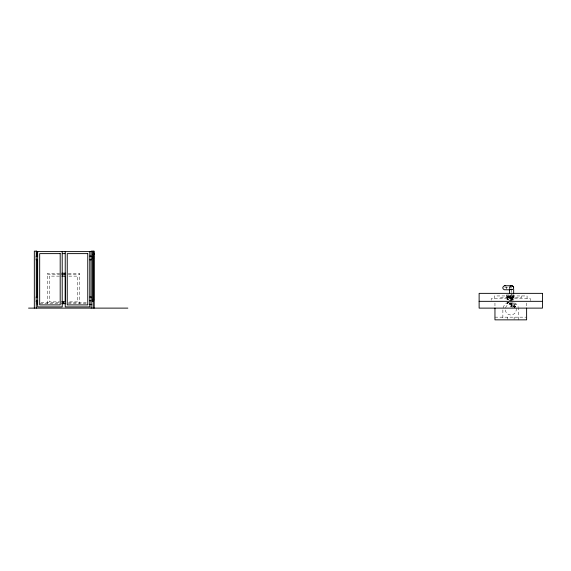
<?xml version="1.0" encoding="UTF-8"?>
<svg xmlns="http://www.w3.org/2000/svg" width="571" height="571" viewBox="0 0 571 571"><rect width="100%" height="100%" fill="white"/><g stroke="black" fill="none" stroke-linecap="round" stroke-linejoin="round"><path stroke-width="0.43" stroke-dasharray="2.85 2.14" d="M514.978 306.706L514.542 307.541L515.606 306.548L513.579 305.406L511.68 303.087L507.648 302.651L506.969 303.308L507.733 302.701L507.091 303.365L508.004 302.758L507.426 303.415L508.433 302.816L507.954 303.472L511.202 303.693L513.272 306.249L515.606 306.548L514.671 307.462L515.449 306.627L513.272 306.855L511.031 303.579L509.639 304.236L509.468 303.579L508.989 304.186L508.654 303.529M506.234 289.212L506.762 288.291L506.563 286.742M513.022 296.734L513.579 296.128L507.733 296.128L506.969 296.734C508.611 298.754 512.059 296.684 513.693 298.704C512.059 300.032 508.611 300.403 506.969 299.361C508.611 297.341 512.059 299.411 513.693 297.391C512.059 296.349 508.611 296.72 506.969 298.048C509.839 299.796 520.367 299.475 507.954 300.51M507.648 302.651L507.091 303.251L508.433 302.487L508.989 303.743L509.468 303.037L512.016 302.866L514.235 304.95L515.606 304.721L513.543 302.537M515.606 306.548L514.542 307.391L515.449 306.477L514.171 307.312L514.978 306.399L512.808 307.162L513.272 306.249L511.902 307.084L511.202 303.693L510.938 307.005L510.331 302.98L509.639 303.693L509.468 303.037L508.654 303.087M513.693 300.018L506.969 299.361L513.693 298.704L506.969 298.048L513.693 297.391L506.969 296.734L509.161 296.078L509.161 297.327M508.219 302.302L506.827 302.88A7.915 7.915 0 0 0 502.873 309.732L502.873 319.182M506.969 296.734L509.161 296.078M507.091 296.677L513.579 296.128M511.623 289.811L512.651 289.533A2.048 2.041 0 0 1 510.181 289.212L511.623 289.811L509.917 289.811M512.651 289.14L510.174 289.097M59.598 273.224L47.422 273.224L47.422 303.701M68.299 273.224L79.612 273.224L79.612 303.701M47.422 274.301L59.598 274.301M68.299 274.301L79.612 274.301M59.413 276.128L49.249 276.128L49.249 301.873L59.413 301.873M68.898 276.128L77.784 276.128L77.784 301.873L68.898 301.873M504.785 287.763L508.304 287.763M509.061 287.763L511.623 287.763L511.623 292.516M40.984 302.359L59.627 302.359M68.499 302.359L86.25 302.359M39.984 303.701L59.598 303.701M68.299 303.701L87.049 303.701M494.957 317.162L526.619 317.162M509.639 296.349L507.733 296.128M512.237 300.51L507.648 300.018M510.174 289.212L510.581 289.518M512.708 302.487L514.978 304.571C516.598 304.878 513.543 306.356 512.808 305.942L511.031 303.579L512.144 306.934L510.331 303.636M530.388 300.66L530.388 298.64L491.188 298.64L491.188 300.66M527.076 298.64L527.076 295.949L494.493 295.949L494.493 298.64M526.619 303.03L526.619 307.269M521.53 295.949L521.53 297.669L500.046 297.669L500.046 295.949M518.704 319.853L518.704 309.732A7.915 7.915 0 0 0 518.432 307.683M514.128 317.162L514.128 319.182M513.886 294.979L513.886 297.327M512.18 296.078L512.18 297.327M511.623 293.373L511.623 295.949M510.531 294.979L510.531 297.327M510.139 294.979L510.139 297.327M507.448 317.162L507.448 319.182M506.784 294.979L506.784 297.327M494.957 303.03L494.957 307.269M514.742 302.88A7.915 7.915 0 0 1 518.225 307.027M516.155 308.326A5.496 5.496 0 0 1 511.951 314.857L510.517 314.978A5.496 5.496 0 0 1 505.299 309.225M505.556 307.812A5.496 5.496 0 0 1 509.625 304.122L511.052 304A5.496 5.496 0 0 1 515.67 306.977M514.078 294.979L506.591 294.979L506.591 297.327L514.078 297.327L514.078 294.979"/><path stroke-width="0.86" d="M93.166 254.416L93.979 253.417L94.058 254.366M511.095 285.785A2.048 2.048 0 0 1 513.6 288.291C514.478 285.022 508.768 285.022 509.646 288.291M511.623 285.714L504.257 285.785L502.808 287.234L503.015 288.783L504.257 289.74L509.917 289.811M36.68 251.147L34.331 251.147L34.331 308.119M91.817 251.604L37.194 251.604L37.194 256.265L37.179 254.109L36.751 254.109L36.78 256.265M62.289 253.624L64.951 253.624M37.657 256.079L36.144 256.079L36.209 259.848L37.657 259.848M89.783 256.079L91.289 256.079L91.232 259.848L89.783 259.848M93.715 256.322L92.859 256.322L93.023 258.342M92.623 256.408L93.023 256.408M92.859 257.178L93.715 257.178M92.623 258.342L93.715 258.342M61.818 273.224L65.694 273.224M61.818 274.301L65.694 274.301M61.953 276.128L65.344 276.128L65.344 301.873L61.732 301.873M37.657 297.006L36.144 297.006L36.209 300.774L37.657 300.774M89.783 297.006L91.289 297.006L91.232 300.774L89.783 300.774M93.715 299.547L92.859 299.547L93.023 301.574L92.623 301.574M92.623 299.632L93.023 299.632M92.859 300.56L93.715 300.56L93.715 251.604L92.859 251.604L92.859 301.574M479.126 301.331L542.45 301.331M36.101 301.574L36.501 301.574M61.818 303.701L65.736 303.701M89.176 304.379L91.817 304.379M28.55 308.119L127.847 308.119M504.785 285.714L505.321 285.785M526.619 308.119L526.619 319.853L494.957 319.853L494.957 308.119M513.672 289.076L513.672 293.373M509.582 289.076L509.582 293.373M94.186 308.119L94.186 251.147L91.167 251.147L91.167 256.486M93.487 254.416L93.487 256.893M93.109 251.147L93.109 308.119M91.167 259.155L91.167 297.434M91.167 300.996L91.167 308.119M89.783 251.604L89.783 306.913L65.23 306.913L65.23 251.604M63.517 301.873L63.517 303.701M62.21 251.604L62.21 306.913L37.657 306.913L37.657 251.604M37.194 259.776L37.194 297.57M37.194 300.496L37.194 304.379M36.266 251.147L36.266 256.486M36.266 259.155L36.266 297.434M36.266 300.996L36.266 308.119M60.191 253.624L39.677 253.624L39.677 304.893L60.191 304.893L60.191 253.624M87.763 253.624L67.242 253.624L67.242 304.893L87.763 304.893L87.763 253.624M542.45 293.358L479.126 293.358L479.126 308.119L542.45 308.119L542.45 293.358"/></g></svg>
